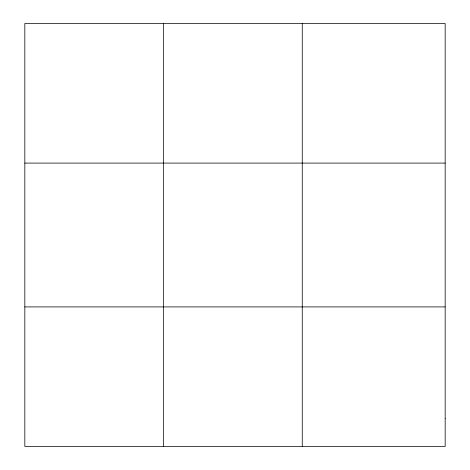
<?xml version="1.0" encoding="UTF-8"?>
<svg xmlns="http://www.w3.org/2000/svg" width="470" height="470" viewBox="0 0 470 470"><rect width="100%" height="100%" fill="white"/><g stroke="black" fill="none" stroke-linecap="round" stroke-linejoin="round"><path stroke-width="0.7" d="M163.542 23.5L163.542 446.5M302.257 23.5L302.257 446.5M24.828 163.09L445.172 163.09M24.828 306.91L445.172 306.91M445.172 418.582L445.172 446.5L24.828 446.5L24.828 23.5L445.172 23.5L445.172 418.582"/></g></svg>
